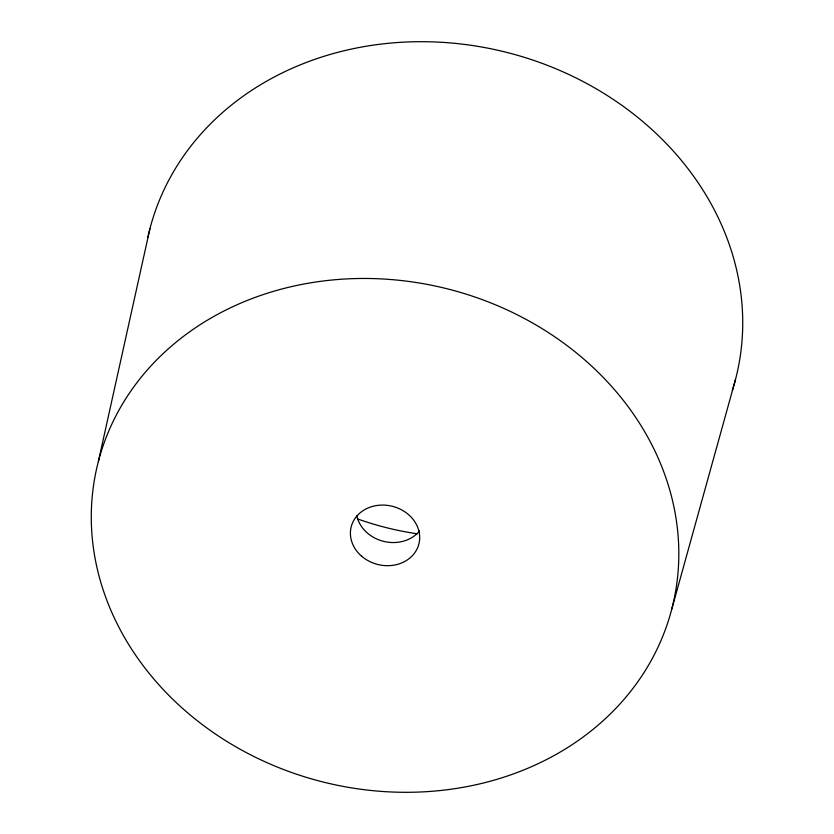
<?xml version="1.0" encoding="UTF-8"?>
<svg xmlns="http://www.w3.org/2000/svg" width="834" height="834" viewBox="0 0 834 834"><rect width="100%" height="100%" fill="white"/><g stroke="black" fill="none" stroke-linecap="round" stroke-linejoin="round"><path stroke-width="1.25" d="M98.339 461.609L149.912 228.745M671.756 609.154A296.049 254.287 14 0 0 297.144 285.364A296.049 254.287 14 0 0 186.253 711.631A296.049 254.287 14 0 0 671.756 609.154L735.515 379.428M147.837 237.44A302.346 259.697 14 0 1 509.543 53.115A302.346 259.697 14 0 1 732.335 390.479M417.208 533.781A268.423 230.559 14 0 1 357.796 519.009M419.533 530.956A34.913 29.993 14 0 1 383.901 541.433A34.913 29.993 14 0 1 356.806 515.892M361.602 556.174A34.913 29.993 14 0 0 418.866 544.081A34.913 29.993 14 0 0 374.674 505.894A34.913 29.993 14 0 0 361.602 556.174"/></g></svg>
